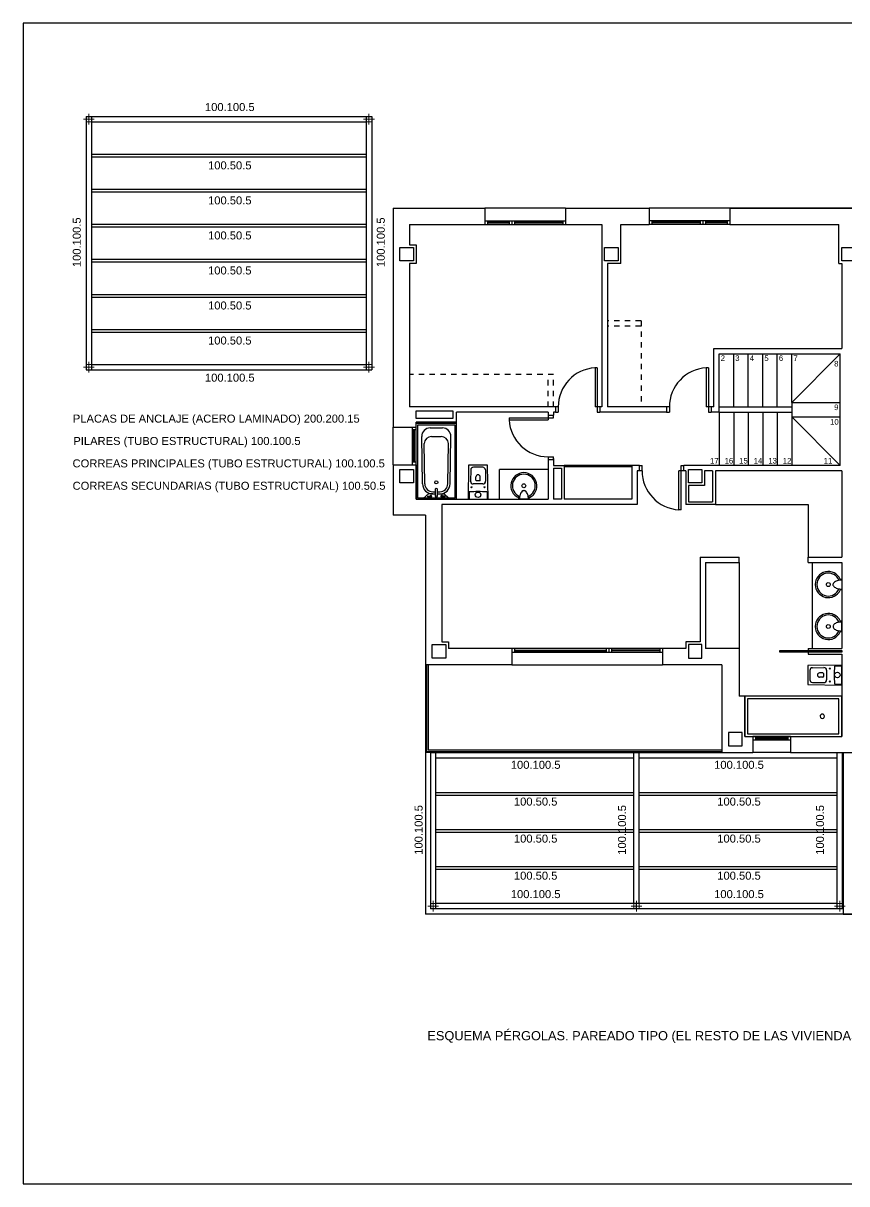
# Model space of a CAD drawing. Extents: x 2455 to 9764, y -806 to 181.
# Drawn here: x 4711.77 to 4727.06, y -667.98 to -646.45 of the extents above; entities that cross this region are included whole.
import ezdxf
from ezdxf.enums import TextEntityAlignment as Align

# ---------------------------------------------------------------- set-up
doc = ezdxf.new("R2010")
doc.units = 0
doc.header["$LTSCALE"] = 0.2
doc.header["$MEASUREMENT"] = 0
doc.linetypes.add('RAYITAS', pattern=[0.375, 0.25, -0.125])
doc.layers.add('01_cartela', color=6, linetype='CONTINUOUS', plot=False)
for name, color, linetype in [('01_cotas', 4, 'CONTINUOUS'), ('01_estructura', 5, 'CONTINUOUS'), ('01_mono PRIMERA', 2, 'CONTINUOUS'), ('01_proyección', 4, 'RAYITAS'), ('01_textos', 7, 'CONTINUOUS')]:
    doc.layers.add(name, color=color, linetype=linetype)
doc.layers.add('VIG_CARAS', color=5, linetype='CONTINUOUS', lineweight=9)
doc.styles.add('Estilo1', font='swissel.ttf')
doc.styles.add('NIEVES2', font='sanss___.ttf')

msp = doc.modelspace()

# ---------------------------------------------------------------- linework, layer by layer
at = {"layer": '01_cartela', "color": 3}
msp.add_lwpolyline([(4711.771, -646.449), (4711.771, -667.984), (4742.409, -667.984), (4742.409, -646.449)], close=True, dxfattribs=at)
at = {"layer": '01_cotas', "color": 120}
for p, q in [((4712.94, -648.18), (4712.94, -652.88)), ((4712.94, -648.18), (4718.24, -648.18)), ((4713.04, -648.18), (4713.04, -652.88)), ((4718.14, -648.18), (4718.14, -652.88)), ((4718.24, -648.18), (4718.24, -652.88)), ((4713.04, -648.28), (4718.14, -648.28)), ((4713.04, -648.88), (4718.14, -648.88)), ((4713.04, -648.93), (4718.14, -648.93)), ((4713.04, -649.53), (4718.14, -649.53)), ((4713.04, -649.58), (4718.14, -649.58)), ((4713.04, -650.18), (4718.14, -650.18)), ((4713.04, -650.23), (4718.14, -650.23)), ((4713.04, -650.83), (4718.14, -650.83)), ((4713.04, -650.88), (4718.14, -650.88)), ((4713.04, -651.48), (4718.14, -651.48)), ((4713.04, -651.53), (4718.14, -651.53)), ((4713.04, -652.13), (4718.14, -652.13)), ((4713.04, -652.18), (4718.14, -652.18)), ((4712.94, -652.88), (4718.24, -652.88)), ((4713.04, -652.78), (4718.14, -652.78)), ((4719.33, -659.984), (4724.74, -659.984)), ((4719.33, -659.984), (4719.33, -662.884)), ((4719.43, -662.884), (4719.43, -659.984)), ((4723.105, -662.784, 0), (4723.105, -659.984, 0)), ((4723.205, -662.784, 0), (4723.205, -659.984, 0)), ((4724.74, -659.984), (4725.315, -659.984)), ((4726.015, -659.984, 0), (4725.315, -659.984, 0)), ((4726.015, -659.984), (4726.98, -659.984, 0)), ((4726.88, -662.884, 0), (4726.88, -659.984, 0)), ((4726.98, -662.884, 0), (4726.98, -659.984, 0)), ((4723.105, -660.084, 0), (4719.43, -660.084)), ((4726.88, -660.084, 0), (4723.205, -660.084, 0)), ((4719.43, -660.722), (4723.105, -660.722, 0)), ((4719.43, -660.772), (4723.105, -660.772, 0)), ((4723.205, -660.722, 0), (4726.88, -660.722, 0)), ((4723.205, -660.772, 0), (4726.88, -660.772, 0)), ((4719.43, -661.409), (4723.105, -661.409, 0)), ((4719.43, -661.459), (4723.105, -661.459, 0)), ((4723.205, -661.409, 0), (4726.88, -661.409, 0)), ((4723.205, -661.459, 0), (4726.88, -661.459, 0)), ((4719.43, -662.097), (4723.105, -662.097, 0)), ((4719.43, -662.147), (4723.105, -662.147, 0)), ((4723.205, -662.097, 0), (4726.88, -662.097, 0)), ((4723.205, -662.147, 0), (4726.88, -662.147, 0)), ((4726.88, -662.784, 0), (4719.43, -662.784)), ((4726.98, -662.884, 0), (4719.33, -662.884))]:
    msp.add_line(p, q, dxfattribs=at)
at = {"layer": '01_cotas', "color": 7}
msp.add_line((4723.155, -662.884, 0), (4723.155, -662.784, 0), dxfattribs=at)
msp.add_line((4723.155, -662.884, 0), (4723.155, -662.784, 0), dxfattribs=at)
at = {"layer": '01_mono PRIMERA', "color": 254}
for p, q in [((4718.64, -649.884), (4718.64, -653.942, 0)), ((4718.64, -649.884), (4720.34, -649.884)), ((4720.34, -649.884, 0), (4720.34, -650.184, 0)), ((4721.84, -649.884, 0), (4720.34, -649.884, 0)), ((4721.84, -649.884, 0), (4721.84, -650.184, 0)), ((4721.84, -649.884), (4723.39, -649.884)), ((4723.39, -649.884, 0), (4723.39, -650.184, 0)), ((4724.89, -649.884, 0), (4723.39, -649.884, 0)), ((4724.89, -649.884, 0), (4724.89, -650.184, 0)), ((4724.89, -649.884), (4729.29, -649.884)), ((4729.29, -649.884), (4724.89, -649.884)), ((4720.34, -650.114, 0), (4721.84, -650.114, 0)), ((4720.39, -650.114, 0), (4720.39, -650.184, 0)), ((4720.39, -650.142, 0), (4720.79, -650.142, 0)), ((4720.79, -650.114, 0), (4720.79, -650.184, 0)), ((4720.84, -650.114, 0), (4720.84, -650.184, 0)), ((4720.89, -650.114, 0), (4720.89, -650.184, 0)), ((4720.89, -650.142, 0), (4721.79, -650.142, 0)), ((4721.79, -650.114, 0), (4721.79, -650.184, 0)), ((4724.89, -650.114, 0), (4723.39, -650.114, 0)), ((4723.44, -650.114, 0), (4723.44, -650.184, 0)), ((4724.34, -650.142, 0), (4723.44, -650.142, 0)), ((4724.34, -650.114, 0), (4724.34, -650.184, 0)), ((4724.39, -650.114, 0), (4724.39, -650.184, 0)), ((4724.44, -650.114, 0), (4724.44, -650.184, 0)), ((4724.84, -650.142, 0), (4724.44, -650.142, 0)), ((4724.84, -650.114, 0), (4724.84, -650.184, 0)), ((4718.94, -650.184, 0), (4718.94, -650.559, 0)), ((4718.94, -650.184, 0), (4720.34, -650.184)), ((4720.34, -650.184, 0), (4721.84, -650.184, 0)), ((4720.39, -650.156, 0), (4720.79, -650.156, 0)), ((4720.89, -650.156, 0), (4721.79, -650.156, 0)), ((4721.84, -650.184), (4722.515, -650.184)), ((4722.515, -650.184, 0), (4722.515, -653.569, 0)), ((4722.865, -650.909, 0), (4722.865, -650.184)), ((4722.865, -650.184), (4723.39, -650.184)), ((4724.89, -650.184, 0), (4723.39, -650.184, 0)), ((4724.34, -650.156, 0), (4723.44, -650.156, 0)), ((4724.84, -650.156, 0), (4724.44, -650.156, 0)), ((4724.89, -650.184), (4726.915, -650.184)), ((4726.915, -650.909), (4726.915, -650.184)), ((4718.94, -650.909), (4718.94, -653.569)), ((4722.615, -650.909, 0), (4722.615, -653.569, 0)), ((4726.915, -650.909, 0), (4726.965, -650.909, 0)), ((4726.965, -650.909), (4726.965, -652.484)), ((4724.59, -652.484), (4726.965, -652.484)), ((4724.59, -653.569), (4724.59, -652.484)), ((4724.69, -652.584), (4726.94, -652.584)), ((4724.69, -653.669), (4724.69, -652.584)), ((4724.96, -653.569), (4724.96, -652.584)), ((4725.23, -653.569), (4725.23, -652.584)), ((4725.5, -653.569), (4725.5, -652.584)), ((4725.77, -653.569), (4725.77, -652.584)), ((4726.04, -653.484), (4726.04, -652.584)), ((4726.04, -653.484), (4726.94, -652.584)), ((4726.94, -654.654), (4726.94, -652.584)), ((4722.427, -652.845), (4722.386, -652.845)), ((4722.386, -652.845), (4722.386, -653.569)), ((4722.427, -652.845), (4722.427, -653.669)), ((4724.491, -652.845), (4724.45, -652.845)), ((4724.45, -652.845), (4724.45, -653.569)), ((4724.491, -652.845), (4724.491, -653.669)), ((4721.652, -653.569), (4718.94, -653.569)), ((4721.702, -653.569), (4721.652, -653.569)), ((4721.652, -653.569), (4721.652, -653.669)), ((4721.702, -653.569), (4721.702, -653.669)), ((4722.477, -653.569), (4722.386, -653.569)), ((4722.515, -653.569), (4722.477, -653.569)), ((4722.477, -653.569), (4722.477, -653.669)), ((4723.716, -653.569), (4722.615, -653.569)), ((4723.766, -653.569), (4723.716, -653.569)), ((4723.716, -653.569), (4723.716, -653.669)), ((4723.766, -653.569), (4723.766, -653.669)), ((4724.541, -653.569), (4724.45, -653.569)), ((4724.59, -653.569), (4724.541, -653.569)), ((4724.541, -653.569), (4724.541, -653.669)), ((4724.69, -653.569), (4726.04, -653.569)), ((4726.04, -653.484), (4726.04, -654.654)), ((4726.04, -653.484), (4726.94, -653.484)), ((4721.515, -653.669), (4719.815, -653.669)), ((4719.815, -653.854, 0), (4719.815, -653.669, 0)), ((4720.791, -653.769), (4720.791, -653.811)), ((4720.791, -653.769), (4721.615, -653.769)), ((4721.515, -653.669), (4721.515, -653.719)), ((4721.515, -653.719), (4721.515, -653.811)), ((4721.515, -653.719), (4721.615, -653.719)), ((4721.652, -653.669), (4721.615, -653.669)), ((4721.615, -653.669), (4721.615, -653.719)), ((4721.615, -653.769), (4721.615, -653.719)), ((4721.652, -653.669), (4721.702, -653.669)), ((4722.427, -653.669), (4722.477, -653.669)), ((4723.716, -653.669), (4722.477, -653.669)), ((4723.716, -653.669), (4723.766, -653.669)), ((4724.491, -653.669), (4724.541, -653.669)), ((4724.69, -653.669), (4724.541, -653.669)), ((4724.69, -653.669), (4724.69, -654.654)), ((4724.69, -653.669), (4726.04, -653.669)), ((4724.96, -653.669), (4724.96, -654.654)), ((4725.23, -653.669), (4725.23, -654.654)), ((4725.5, -653.669), (4725.5, -654.654)), ((4725.77, -653.669), (4725.77, -654.654)), ((4726.04, -653.669), (4726.04, -653.754)), ((4726.04, -653.754), (4726.94, -653.754)), ((4726.04, -653.754), (4726.94, -654.654)), ((4718.64, -654.642, 0), (4718.64, -653.942, 0)), ((4718.64, -653.942, 0), (4719.065, -653.942, 0)), ((4718.995, -654.642, 0), (4718.995, -653.942, 0)), ((4719.065, -653.992, 0), (4718.995, -653.992, 0)), ((4719.023, -654.592, 0), (4719.023, -653.992, 0)), ((4719.037, -654.592, 0), (4719.037, -653.992, 0)), ((4719.815, -653.854), (4719.065, -653.854)), ((4719.065, -653.942, 0), (4719.065, -653.854)), ((4719.065, -655.279), (4719.065, -653.879)), ((4719.815, -653.879), (4719.065, -653.879)), ((4719.065, -654.642, 0), (4719.065, -653.942, 0)), ((4719.789, -653.905), (4719.091, -653.905)), ((4719.091, -653.905), (4719.091, -655.253)), ((4719.325, -653.959), (4719.555, -653.959)), ((4719.789, -655.253), (4719.789, -653.905)), ((4719.815, -653.879, 0), (4719.815, -653.854, 0)), ((4719.815, -655.279), (4719.815, -653.879)), ((4720.791, -653.811), (4721.515, -653.811)), ((4719.184, -654.997), (4719.17, -654.117)), ((4719.35, -654.119), (4719.53, -654.119)), ((4719.696, -654.997), (4719.71, -654.117)), ((4719.226, -654.996), (4719.214, -654.245)), ((4719.654, -654.996), (4719.666, -654.245)), ((4718.64, -654.642, 0), (4718.64, -655.579)), ((4718.64, -654.642, 0), (4719.065, -654.642, 0)), ((4719.065, -654.592, 0), (4718.995, -654.592, 0)), ((4719.065, -654.642, 0), (4719.065, -655.279)), ((4721.515, -654.494), (4721.515, -654.544)), ((4721.515, -654.494), (4721.615, -654.494)), ((4721.515, -654.529), (4721.515, -655.279)), ((4721.515, -654.544), (4721.615, -654.544)), ((4721.615, -654.544), (4721.615, -654.494)), ((4721.615, -654.529), (4721.615, -654.654)), ((4721.615, -654.654), (4721.815, -654.654)), ((4723.07, -654.654), (4721.815, -654.654)), ((4721.815, -654.654), (4721.815, -655.279)), ((4723.209, -654.654), (4723.07, -654.654)), ((4723.07, -654.654, 0), (4723.07, -655.279)), ((4723.209, -654.654, 0), (4723.259, -654.654, 0)), ((4723.209, -654.754, 0), (4723.209, -654.654, 0)), ((4723.259, -654.754, 0), (4723.259, -654.654, 0)), ((4723.984, -655.478, 0), (4723.984, -654.654, 0)), ((4723.984, -654.654, 0), (4724.034, -654.654, 0)), ((4726.94, -654.654), (4724.034, -654.654)), ((4724.034, -654.754, 0), (4724.034, -654.654, 0)), ((4720.079, -654.738), (4720.075, -654.948)), ((4720.301, -654.689), (4720.129, -654.689)), ((4720.175, -654.929), (4720.175, -654.869)), ((4720.255, -654.929), (4720.255, -654.869)), ((4720.351, -654.738), (4720.355, -654.948)), ((4721.515, -654.729), (4720.615, -654.729)), ((4720.615, -655.279, 0), (4720.615, -654.729)), ((4721.615, -654.704), (4721.615, -655.279)), ((4721.615, -654.704), (4721.765, -654.704)), ((4721.765, -654.704), (4721.765, -655.279)), ((4723.07, -654.679), (4721.815, -654.679)), ((4723.209, -654.754, 0), (4723.17, -654.754, 0)), ((4723.17, -654.754, 0), (4723.17, -655.379)), ((4723.259, -654.754, 0), (4723.209, -654.754, 0)), ((4724.034, -654.754, 0), (4723.942, -654.754, 0)), ((4723.942, -655.478, 0), (4723.942, -654.754, 0)), ((4724.07, -654.754, 0), (4724.034, -654.754, 0)), ((4724.07, -654.754, 0), (4724.07, -655.379)), ((4724.57, -654.754), (4724.42, -654.754)), ((4724.42, -654.754, 0), (4724.42, -655.029, 0)), ((4724.57, -654.754), (4724.57, -655.329)), ((4726.965, -654.754), (4724.62, -654.754)), ((4724.62, -654.754), (4724.62, -655.379)), ((4726.965, -654.754), (4726.965, -656.354)), ((4719.427, -655.229), (4719.427, -655.092)), ((4719.453, -655.092), (4719.453, -655.229)), ((4720.305, -654.999), (4720.125, -654.999)), ((4720.245, -654.939), (4720.185, -654.939)), ((4724.42, -655.029), (4724.12, -655.029)), ((4724.12, -655.029), (4724.12, -655.329)), ((4719.815, -655.279), (4719.065, -655.279)), ((4719.065, -655.279), (4721.515, -655.279)), ((4719.091, -655.253), (4719.789, -655.253)), ((4719.273, -655.199), (4719.234, -655.239)), ((4719.274, -655.222), (4719.34, -655.222)), ((4719.274, -655.222), (4719.274, -655.237)), ((4719.274, -655.237), (4719.34, -655.237)), ((4719.374, -655.184), (4719.309, -655.184)), ((4719.374, -655.142), (4719.427, -655.142)), ((4719.374, -655.184), (4719.427, -655.184)), ((4719.453, -655.142), (4719.506, -655.142)), ((4719.453, -655.184), (4719.506, -655.184)), ((4719.506, -655.184), (4719.571, -655.184)), ((4719.606, -655.222), (4719.54, -655.222)), ((4719.54, -655.237), (4719.606, -655.237)), ((4719.606, -655.237), (4719.606, -655.222)), ((4719.607, -655.199), (4719.646, -655.239)), ((4720.049, -655.152), (4720.047, -655.279)), ((4720.381, -655.152), (4720.383, -655.279)), ((4720.968, -655.277), (4720.969, -655.262)), ((4721.159, -655.279), (4720.971, -655.279)), ((4721.05, -655.122), (4721.08, -655.122)), ((4721.162, -655.277), (4721.161, -655.262)), ((4721.765, -655.279), (4721.615, -655.279)), ((4723.07, -655.279), (4721.815, -655.279)), ((4719.54, -655.379), (4719.54, -657.929)), ((4723.17, -655.379), (4719.54, -655.379)), ((4723.984, -655.478, 0), (4723.942, -655.478, 0)), ((4724.62, -655.379), (4724.07, -655.379)), ((4724.12, -655.329), (4724.57, -655.329)), ((4724.62, -655.379), (4726.34, -655.379, 0)), ((4726.34, -655.379, 0), (4726.34, -656.354)), ((4719.24, -655.579), (4718.64, -655.579)), ((4719.24, -655.579), (4719.24, -658.354)), ((4724.34, -656.354, 0), (4725.065, -656.354)), ((4725.065, -656.454, 0), (4725.065, -656.354)), ((4726.34, -656.354), (4726.965, -656.354, 0)), ((4726.34, -656.454), (4726.34, -656.354)), ((4724.44, -656.454), (4724.44, -658.054)), ((4724.44, -656.454, 0), (4725.065, -656.454)), ((4725.065, -656.454), (4725.065, -658.054)), ((4726.34, -656.454), (4726.965, -656.454, 0)), ((4726.415, -656.454), (4726.415, -658.054)), ((4726.965, -656.454), (4726.965, -658.054)), ((4726.963, -656.769), (4726.948, -656.769)), ((4726.965, -656.771), (4726.965, -656.959)), ((4726.808, -656.881), (4726.808, -656.85)), ((4726.963, -656.962), (4726.948, -656.961)), ((4726.808, -657.628), (4726.808, -657.658)), ((4726.963, -657.546), (4726.948, -657.547)), ((4726.965, -657.737), (4726.965, -657.549)), ((4726.963, -657.74), (4726.948, -657.739)), ((4720.84, -658.054, 0), (4719.665, -658.054, 0)), ((4720.84, -658.054, 0), (4720.84, -658.354, 0)), ((4723.64, -658.054, 0), (4720.84, -658.054, 0)), ((4720.89, -658.054, 0), (4720.89, -658.124, 0)), ((4720.89, -658.082, 0), (4722.59, -658.082, 0)), ((4720.89, -658.096, 0), (4722.59, -658.096, 0)), ((4722.59, -658.054, 0), (4722.59, -658.124, 0)), ((4722.64, -658.054, 0), (4722.64, -658.124, 0)), ((4722.69, -658.054, 0), (4722.69, -658.124, 0)), ((4723.59, -658.082, 0), (4722.69, -658.082, 0)), ((4723.59, -658.096, 0), (4722.69, -658.096, 0)), ((4723.59, -658.054, 0), (4723.59, -658.124, 0)), ((4724.07, -658.054, 0), (4723.64, -658.054, 0)), ((4723.64, -658.054, 0), (4723.64, -658.354, 0)), ((4725.065, -658.054, 0), (4724.44, -658.054, 0)), ((4725.065, -658.054), (4725.065, -658.934)), ((4726.34, -658.054), (4726.965, -658.054)), ((4726.34, -658.054), (4726.34, -658.09)), ((4726.34, -658.09), (4726.34, -658.118)), ((4723.64, -658.124, 0), (4720.84, -658.124, 0)), ((4726.34, -658.118), (4726.34, -658.154)), ((4726.34, -658.154), (4726.965, -658.154)), ((4726.965, -658.154), (4726.965, -659.684)), ((4720.84, -658.354, 0), (4719.24, -658.354, 0)), ((4719.24, -658.354), (4719.24, -659.984)), ((4719.26, -658.354), (4719.26, -659.964)), ((4719.29, -658.354), (4719.29, -659.934)), ((4720.84, -658.354, 0), (4723.64, -658.354, 0)), ((4724.74, -658.354, 0), (4723.64, -658.354, 0)), ((4724.74, -658.354), (4724.74, -659.984)), ((4726.375, -658.458, 0), (4726.375, -658.631, 0)), ((4726.424, -658.408, 0), (4726.634, -658.405, 0)), ((4726.615, -658.504, 0), (4726.555, -658.504, 0)), ((4726.625, -658.514, 0), (4726.625, -658.574, 0)), ((4726.685, -658.455, 0), (4726.685, -658.634, 0)), ((4726.838, -658.378, 0), (4726.965, -658.376, 0)), ((4726.424, -658.681, 0), (4726.634, -658.684, 0)), ((4726.615, -658.584, 0), (4726.555, -658.584, 0)), ((4726.838, -658.71, 0), (4726.965, -658.712, 0)), ((4725.165, -659.684), (4725.315, -659.684)), ((4726.015, -659.684, 0), (4725.315, -659.684, 0)), ((4725.315, -659.684, 0), (4725.315, -659.984, 0)), ((4726.015, -659.754, 0), (4725.315, -659.754, 0)), ((4725.365, -659.684, 0), (4725.365, -659.754, 0)), ((4725.965, -659.712), (4725.365, -659.712, 0)), ((4725.965, -659.726), (4725.365, -659.726, 0)), ((4725.965, -659.684), (4725.965, -659.754)), ((4726.015, -659.684), (4726.965, -659.684)), ((4726.015, -659.684, 0), (4726.015, -659.984, 0)), ((4719.24, -659.984), (4719.24, -662.984)), ((4719.33, -659.984), (4719.24, -659.984)), ((4719.26, -659.964), (4724.74, -659.964)), ((4719.29, -659.934), (4724.74, -659.934)), ((4726.98, -659.984, 0), (4727.2, -659.984, 0)), ((4726.99, -659.984, 0), (4726.99, -662.984, 0)), ((4726.99, -659.984, 0), (4726.99, -662.984, 0)), ((4726.99, -662.984, 0), (4719.24, -662.984)), ((4727.19, -662.984, 0), (4726.99, -662.984, 0)), ((4726.99, -662.984, 0), (4727.19, -662.984, 0))]:
    msp.add_line(p, q, dxfattribs=at)
for points in [[(4718.94, -650.559), (4719.065, -650.559), (4719.065, -650.909)], [(4719.065, -650.909), (4718.94, -650.909)], [(4722.865, -650.909), (4722.615, -650.909)], [(4724.34, -656.354), (4724.34, -657.929), (4724.07, -657.929), (4724.07, -658.054)], [(4719.54, -657.929), (4719.665, -657.929), (4719.665, -658.054)], [(4725.165, -659.684), (4725.165, -658.934), (4725.065, -658.934)]]:
    msp.add_lwpolyline(points, dxfattribs=at)
for points in [[(4719.015, -650.859), (4718.765, -650.859), (4718.765, -650.609), (4719.015, -650.609), (4719.015, -650.859)], [(4722.815, -650.859), (4722.565, -650.859), (4722.565, -650.609), (4722.815, -650.609), (4722.815, -650.859)], [(4726.965, -650.609), (4727.215, -650.609), (4727.215, -650.859), (4726.965, -650.859), (4726.965, -650.609)], [(4719.065, -653.639), (4719.745, -653.639), (4719.745, -653.784), (4719.065, -653.784)], [(4719.015, -654.979), (4718.765, -654.979), (4718.765, -654.729), (4719.015, -654.729), (4719.015, -654.979)], [(4724.37, -654.979), (4724.12, -654.979), (4724.12, -654.729), (4724.37, -654.729), (4724.37, -654.979)], [(4719.615, -658.229), (4719.365, -658.229), (4719.365, -657.979), (4719.615, -657.979), (4719.615, -658.229)], [(4724.12, -658.229), (4724.37, -658.229), (4724.37, -657.979), (4724.12, -657.979), (4724.12, -658.229)], [(4725.815, -658.09), (4726.965, -658.09), (4726.965, -658.118), (4725.815, -658.118)], [(4726.965, -658.934), (4725.165, -658.934), (4725.165, -659.684), (4726.965, -659.684)], [(4726.915, -658.984), (4725.215, -658.984), (4725.215, -659.634), (4726.915, -659.634)], [(4724.865, -659.859), (4725.115, -659.859), (4725.115, -659.609), (4724.865, -659.609), (4724.865, -659.859)]]:
    msp.add_lwpolyline(points, close=True, dxfattribs=at)
at = {"layer": '01_mono PRIMERA', "color": 254, "flags": 128}
msp.add_lwpolyline([(4720.396, -655.279, 0.414214), (4720.4, -655.275), (4720.4, -655.274), (4720.39, -654.654, 0.436396), (4720.386, -654.649), (4720.044, -654.649, 0.436396), (4720.04, -654.654), (4720.03, -655.274), (4720.03, -655.275, 0.414214), (4720.034, -655.279)], format="xyb", close=True, dxfattribs=at)
at = {"layer": '01_mono PRIMERA', "color": 254, "elevation": 0, "flags": 128}
msp.add_lwpolyline([(4726.965, -658.363, 0.414214), (4726.961, -658.359), (4726.96, -658.359), (4726.339, -658.369, 0.436396), (4726.335, -658.373), (4726.335, -658.715, 0.436396), (4726.339, -658.719), (4726.96, -658.729), (4726.961, -658.729, 0.414214), (4726.965, -658.725)], format="xyb", close=True, dxfattribs=at)
at = {"layer": '01_mono PRIMERA', "color": 254}
for centre, radius in [((4719.44, -654.969), 0.0275), ((4720.095, -655.059), 0.01), ((4720.335, -655.059), 0.01), ((4721.065, -655.032), 0.036), ((4720.215, -655.199), 0.051), ((4726.717, -656.865), 0.036), ((4726.717, -657.643), 0.036), ((4726.745, -658.424, 0), 0.01), ((4726.885, -658.544, 0), 0.051), ((4726.745, -658.664, 0), 0.01)]:
    msp.add_circle(centre, radius, dxfattribs=at)
for centre, radius, start, end in [((4722.427, -653.569), 0.725, 93.2758, 180), ((4724.491, -653.569), 0.725, 93.2758, 180), ((4719.323, -654.113), 0.154, 89.317, 181.6763), ((4719.556, -654.113), 0.154, 358.3237, 90.683), ((4721.515, -653.769), 0.725, 183.2758, 270), ((4719.346, -654.252), 0.132, 88.598, 177.0747), ((4719.534, -654.252), 0.132, 2.9253, 91.402), ((4720.129, -654.739), 0.05, 90, 179.076), ((4720.215, -654.869), 0.04, 0, 180), ((4720.301, -654.739), 0.05, 0.924, 90), ((4721.065, -655.032), 0.243, 294.8749, 245.1251), ((4721.065, -655.032), 0.213, 292.0656, 248.0564), ((4723.984, -654.754, 0), 0.725, 180, 266.7242), ((4719.374, -654.994), 0.19, 180.9132, 270), ((4719.374, -654.994), 0.148, 180.8545, 270), ((4719.506, -654.994), 0.148, 270, 359.079), ((4719.506, -654.994), 0.19, 270, 359.0249), ((4720.125, -654.949), 0.05, 179.076, 270), ((4720.185, -654.929), 0.01, 180, 270), ((4720.245, -654.929), 0.01, 270, 0), ((4720.305, -654.949), 0.05, 270, 0.924), ((4719.198, -655.203), 0.05, 270, 314.9968), ((4719.309, -655.234), 0.05, 90, 135), ((4719.34, -655.229), 0.017, 206.179, 153.821), ((4719.34, -655.229), 0.0075, 270, 90), ((4719.44, -655.229), 0.019, 133.1736, 46.8264), ((4719.44, -655.229), 0.013, 180, 0), ((4719.54, -655.229), 0.017, 26.179, 333.821), ((4719.54, -655.229), 0.0075, 90, 270), ((4719.571, -655.234), 0.05, 45.1537, 90), ((4719.682, -655.203), 0.05, 224.9908, 270), ((4720.056, -655.152), 0.007, 93.0641, 179.076), ((4720.215, -658.123), 2.982, 86.9359, 93.0641), ((4720.374, -655.152), 0.007, 0.924, 86.9359), ((4720.956, -655.263), 0.0128, 3.786, 59.4709), ((4720.971, -655.277), 0.0027, 186.6841, 270), ((4721.261, -655.276), 0.279, 163.1835, 180.617), ((4721.131, -655.237), 0.143, 134.3044, 163.1835), ((4721.065, -655.17), 0.0498, 107.9532, 134.3044), ((4721.065, -655.17), 0.0498, 45.6956, 72.5904), ((4721, -655.237), 0.143, 16.8165, 45.6956), ((4720.87, -655.276), 0.279, 359.383, 16.8165), ((4721.159, -655.277), 0.0027, 270, 353.3159), ((4721.174, -655.263), 0.0128, 120.5291, 176.214), ((4726.717, -656.865), 0.243, 24.8749, 335.1251), ((4726.717, -656.865), 0.213, 22.0656, 338.0564), ((4726.923, -656.931), 0.143, 106.8165, 135.6956), ((4726.962, -657.061), 0.279, 89.383, 106.8165), ((4726.949, -656.757), 0.0128, 210.5291, 266.214), ((4726.962, -656.771), 0.0027, 0, 83.3159), ((4726.856, -656.865), 0.0498, 135.6956, 162.5904), ((4726.856, -656.865), 0.0498, 197.9532, 224.3044), ((4726.923, -656.8), 0.143, 224.3044, 253.1835), ((4726.962, -656.67), 0.279, 253.1835, 270.617), ((4726.949, -656.974), 0.0128, 93.786, 149.4709), ((4726.962, -656.959), 0.0027, 276.6841, 0), ((4726.717, -657.643), 0.243, 24.8749, 335.1251), ((4726.717, -657.643), 0.213, 21.9436, 337.9344), ((4726.856, -657.643), 0.0498, 135.6956, 162.0468), ((4726.856, -657.643), 0.0498, 197.4096, 224.3044), ((4726.923, -657.709), 0.143, 106.8165, 135.6956), ((4726.923, -657.578), 0.143, 224.3044, 253.1835), ((4726.962, -657.839), 0.279, 89.383, 106.8165), ((4726.949, -657.534), 0.0128, 210.5291, 266.214), ((4726.962, -657.549), 0.0027, 0, 83.3159), ((4726.962, -657.448), 0.279, 253.1835, 270.617), ((4726.949, -657.752), 0.0128, 93.786, 149.4709), ((4726.962, -657.737), 0.0027, 276.6841, 0), ((4726.425, -658.458, 0), 0.05, 90.924, 180), ((4726.555, -658.544, 0), 0.04, 90, 270), ((4726.615, -658.514, 0), 0.01, 0, 90), ((4726.635, -658.455, 0), 0.05, 0, 90.924), ((4729.809, -658.544, 0), 2.982, 176.9359, 183.0641), ((4726.838, -658.385, 0), 0.007, 90.924, 176.9359), ((4726.425, -658.631, 0), 0.05, 180, 269.076), ((4726.615, -658.574, 0), 0.01, 270, 0), ((4726.635, -658.634, 0), 0.05, 269.076, 0), ((4726.838, -658.703, 0), 0.007, 183.0641, 269.076), ((4726.605, -659.309), 0.04, 0.0137, 180.0137), ((4726.605, -659.309), 0.04, 180.0137, 0.0137)]:
    msp.add_arc(centre, radius, start, end, dxfattribs=at)
at = {"layer": '01_mono PRIMERA', "color": 254, "extrusion": (0, 0, -1)}
msp.add_ellipse((4719.44, -655.092), major_axis=(-0.013, 0), ratio=0.955769, start_param=0, end_param=3.141593, dxfattribs=at)
at = {"layer": '01_proyección', "color": 254, "ltscale": 1.25}
for p, q in [((4723.24, -651.969, 0), (4722.615, -651.969, 0)), ((4723.24, -652.069, 0), (4722.615, -652.069, 0)), ((4723.24, -651.969, 0), (4723.24, -653.569, 0)), ((4721.615, -652.969, 0), (4718.94, -652.969, 0)), ((4721.515, -653.569, 0), (4721.515, -652.969, 0)), ((4721.615, -653.569, 0), (4721.615, -652.969, 0))]:
    msp.add_line(p, q, dxfattribs=at)
at = {"layer": 'VIG_CARAS', "color": 7}
for p, q in [((4712.99, -648.33), (4712.99, -648.13)), ((4718.19, -648.33), (4718.19, -648.13)), ((4713.09, -648.23), (4712.89, -648.23)), ((4718.29, -648.23), (4718.09, -648.23)), ((4713.09, -652.83), (4712.89, -652.83)), ((4712.99, -652.93), (4712.99, -652.73)), ((4718.29, -652.83), (4718.09, -652.83)), ((4718.19, -652.93), (4718.19, -652.73)), ((4719.48, -662.834), (4719.28, -662.834)), ((4719.38, -662.934), (4719.38, -662.734)), ((4723.255, -662.834, 0), (4723.055, -662.834, 0)), ((4723.155, -662.934, 0), (4723.155, -662.734, 0)), ((4727.03, -662.834, 0), (4726.83, -662.834, 0)), ((4726.93, -662.934, 0), (4726.93, -662.734, 0))]:
    msp.add_line(p, q, dxfattribs=at)
for points in [[(4713.04, -648.28), (4712.94, -648.28), (4712.94, -648.18), (4713.04, -648.18)], [(4718.24, -648.28), (4718.14, -648.28), (4718.14, -648.18), (4718.24, -648.18)], [(4713.04, -652.88), (4712.94, -652.88), (4712.94, -652.78), (4713.04, -652.78)], [(4718.24, -652.88), (4718.14, -652.88), (4718.14, -652.78), (4718.24, -652.78)], [(4719.43, -662.884), (4719.33, -662.884), (4719.33, -662.784), (4719.43, -662.784)]]:
    msp.add_lwpolyline(points, close=True, dxfattribs=at)
at = {"layer": 'VIG_CARAS', "color": 7, "elevation": 0}
for points in [[(4723.205, -662.884), (4723.105, -662.884), (4723.105, -662.784), (4723.205, -662.784)], [(4726.98, -662.884), (4726.88, -662.884), (4726.88, -662.784), (4726.98, -662.784)]]:
    msp.add_lwpolyline(points, close=True, dxfattribs=at)

# ---------------------------------------------------------------- texts
at = {"layer": '01_estructura', "color": 5, "style": 'NIEVES2'}
for s, height, p in [('100.100.5', 0.1485, (4715.606, -648.005)), ('100.50.5', 0.1485, (4715.606, -649.087)), ('100.50.5', 0.1485, (4715.606, -649.737)), ('100.50.5', 0.1485, (4715.606, -650.387)), ('100.50.5', 0.1485, (4715.606, -651.037)), ('100.50.5', 0.1485, (4715.606, -651.687)), ('100.50.5', 0.1485, (4715.606, -652.337)), ('100.100.5', 0.1485, (4715.606, -653.026)), ('PLACAS DE ANCLAJE (ACERO LAMINADO) 200.200.15', 0.14847, (4715.355, -653.786)), ('PILARES (TUBO ESTRUCTURAL) 100.100.5', 0.14847, (4714.811, -654.201)), ('CORREAS PRINCIPALES (TUBO ESTRUCTURAL) 100.100.5', 0.14847, (4715.586, -654.617)), ('CORREAS SECUNDARIAS (TUBO ESTRUCTURAL) 100.50.5', 0.14847, (4715.592, -655.032)), ('100.100.5', 0.1485, (4721.284, -660.21, 0)), ('100.100.5', 0.1485, (4725.059, -660.21, 0)), ('100.50.5', 0.1485, (4721.284, -660.892, 0)), ('100.50.5', 0.1485, (4725.059, -660.892, 0)), ('100.50.5', 0.1485, (4721.284, -661.579, 0)), ('100.50.5', 0.1485, (4725.059, -661.579, 0)), ('100.50.5', 0.1485, (4721.284, -662.267, 0)), ('100.50.5', 0.1485, (4725.059, -662.267, 0)), ('100.100.5', 0.1485, (4721.284, -662.609, 0)), ('100.100.5', 0.1485, (4725.059, -662.609, 0))]:
    msp.add_text(s, height=height, dxfattribs=at).set_placement(p, align=Align.MIDDLE_CENTER)
for p in [(4712.765, -650.514), (4718.409, -650.514), (4719.111, -661.418), (4722.887, -661.418, 0), (4726.562, -661.418, 0)]:
    msp.add_text('100.100.5', height=0.1485, rotation=90, dxfattribs=at).set_placement(p, align=Align.MIDDLE_CENTER)
at = {"layer": '01_mono PRIMERA', "color": 254, "style": 'NIEVES2'}
for s, height, p in [('2', 0.103, (4724.759, -652.716, 0)), ('3', 0.103, (4725.029, -652.716, 0)), ('4', 0.103, (4725.299, -652.716, 0)), ('5', 0.103, (4725.569, -652.716, 0)), ('6', 0.103, (4725.839, -652.716, 0)), ('7', 0.103, (4726.109, -652.716, 0)), ('8', 0.103, (4726.865, -652.818, 0)), ('9', 0.103, (4726.865, -653.628, 0)), ('10', 0.1026, (4726.83, -653.898, 0)), ('17', 0.1026, (4724.602, -654.619, 0)), ('16', 0.1026, (4724.872, -654.619, 0)), ('15', 0.1026, (4725.142, -654.619, 0)), ('14', 0.1026, (4725.412, -654.619, 0)), ('13', 0.1026, (4725.682, -654.619, 0)), ('12', 0.1026, (4725.952, -654.619, 0)), ('11', 0.1026, (4726.711, -654.619, 0))]:
    msp.add_text(s, height=height, rotation=0, dxfattribs=at).set_placement(p, align=Align.CENTER)
at = {"layer": '01_textos', "color": 5, "style": 'Estilo1'}
msp.add_text('ESQUEMA PÉRGOLAS. PAREADO TIPO (EL RESTO DE LAS VIVIENDAS SE AJUSTARÁN CON MEDICIÓN REAL EN OBRA)', height=0.16973, dxfattribs=at).set_placement((4719.274, -665.321, 0))

doc.saveas('drawing.dxf')
